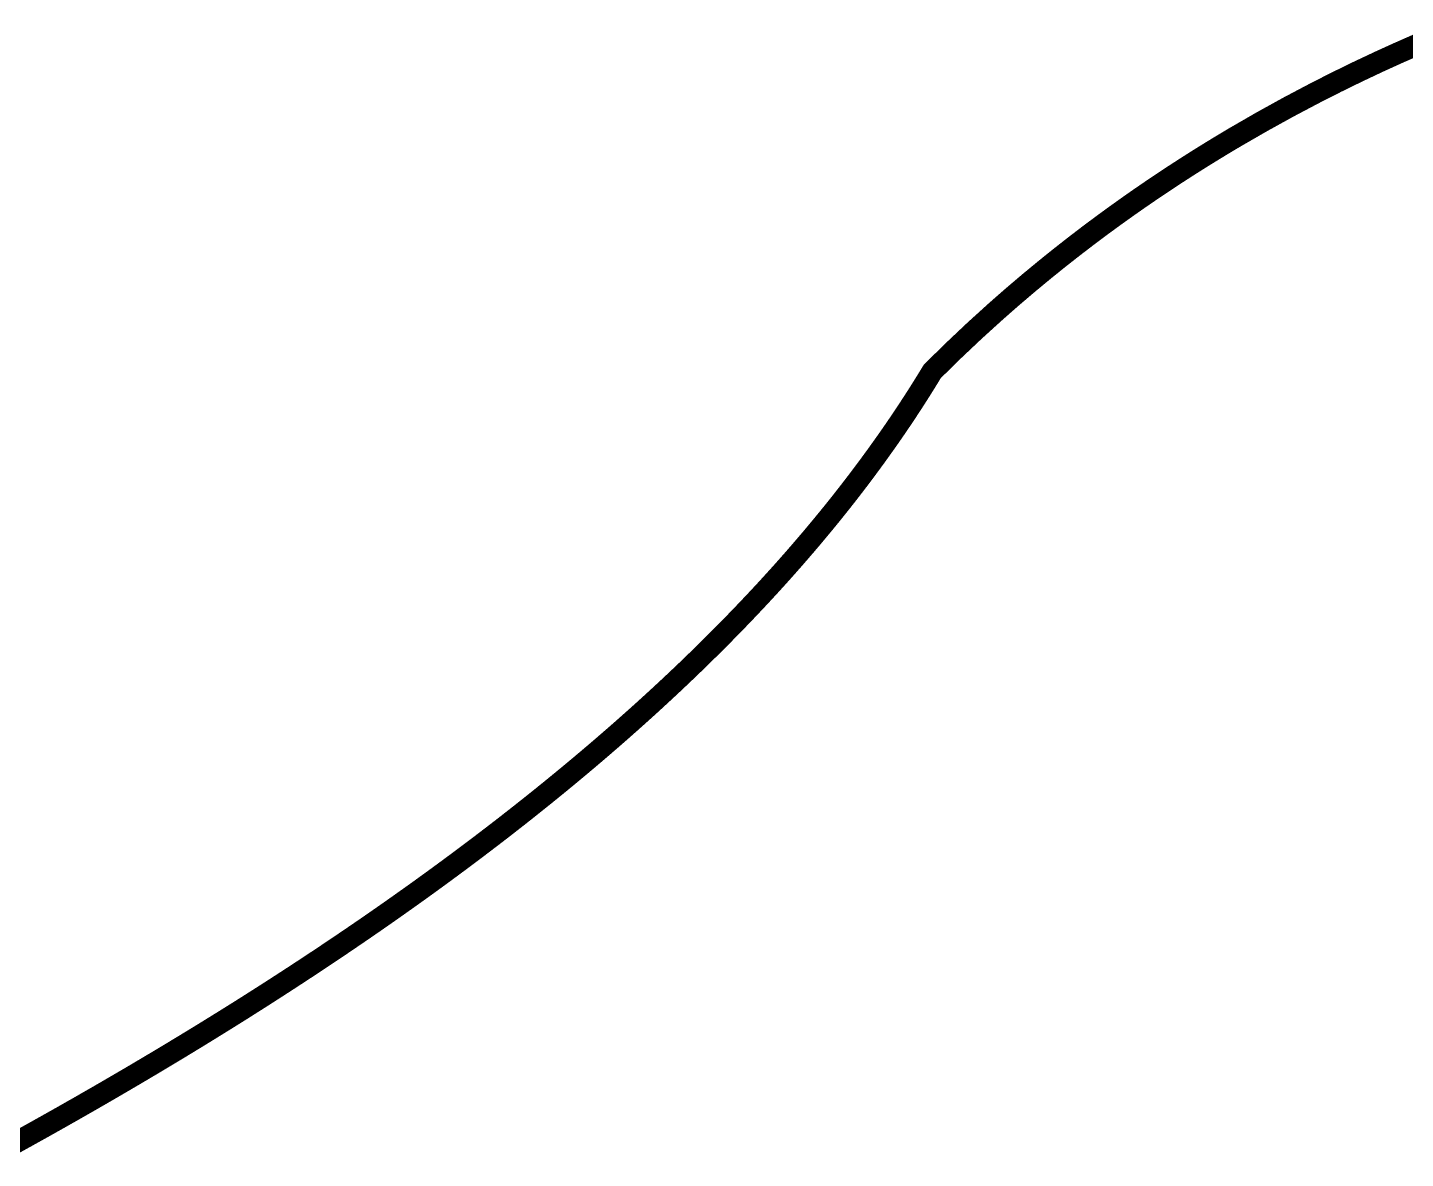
# Model space of a CAD drawing. Header units: inches. Extents: x 28 to 136, y 32 to 73.
# Drawn here: x 73.82 to 81.95, y 54.26 to 60.94 of the extents above; entities that cross this region are included whole.
import ezdxf

# ---------------------------------------------------------------- set-up
doc = ezdxf.new("R2010")
doc.units = ezdxf.units.IN
doc.layers.add('Top Overlay', color=2, linetype='Continuous')

msp = doc.modelspace()

# ---------------------------------------------------------------- linework, layer by layer
at = {"layer": 'Top Overlay', "const_width": 0.127}
for points in [[(81.7968, 60.7336, -0.00876), (82.1103, 60.872)], [(81.4243, 60.5515, -0.010713), (81.7968, 60.7336)], [(80.9512, 60.2903, -0.014109), (81.4243, 60.5515)], [(80.7303, 60.1559, -0.006471), (80.9353, 60.2809)], [(80.5296, 60.0262, -0.006507), (80.7303, 60.1559)], [(80.3183, 59.8815, -0.007045), (80.5296, 60.0262)], [(80.0831, 59.7097, -0.008095), (80.3183, 59.8815)], [(79.8267, 59.5085, -0.009158), (80.0831, 59.7097)], [(79.5384, 59.2631, -0.010743), (79.8267, 59.5085)], [(79.1602, 58.9062, -0.014918), (79.5384, 59.2631)]]:
    msp.add_lwpolyline(points, format="xyb", dxfattribs=at)
at = {"layer": 'Top Overlay', "const_width": 0.0635}
for points in [[(81.7651, 60.7336, 1), (81.8286, 60.7336, 1)], [(81.7651, 60.7336, 1), (81.8286, 60.7336, 1)], [(81.3926, 60.5515, 1), (81.4561, 60.5515, 1)], [(81.3926, 60.5515, 1), (81.4561, 60.5515, 1)], [(80.9035, 60.2809, 1), (80.967, 60.2809, 1)], [(80.9035, 60.2809, 1), (80.967, 60.2809, 1)], [(80.9195, 60.2903, 1), (80.983, 60.2903, 1)], [(80.9195, 60.2903, 1), (80.983, 60.2903, 1)], [(80.6985, 60.1559, 1), (80.762, 60.1559, 1)], [(80.6985, 60.1559, 1), (80.762, 60.1559, 1)], [(80.4978, 60.0262, 1), (80.5613, 60.0262, 1)], [(80.4978, 60.0262, 1), (80.5613, 60.0262, 1)], [(80.2865, 59.8815, 1), (80.35, 59.8815, 1)], [(80.2865, 59.8815, 1), (80.35, 59.8815, 1)], [(80.0514, 59.7097, 1), (80.1149, 59.7097, 1)], [(80.0514, 59.7097, 1), (80.1149, 59.7097, 1)], [(79.7949, 59.5085, 1), (79.8584, 59.5085, 1)], [(79.7949, 59.5085, 1), (79.8584, 59.5085, 1)], [(79.5067, 59.2631, 1), (79.5702, 59.2631, 1)], [(79.5067, 59.2631, 1), (79.5702, 59.2631, 1)], [(79.1044, 58.8668, 1), (79.1679, 58.8668, 1)], [(79.1044, 58.8668, 1), (79.1679, 58.8668, 1)], [(79.1285, 58.9062, 1), (79.192, 58.9062, 1)], [(79.1285, 58.9062, 1), (79.192, 58.9062, 1)], [(79.0554, 58.7882, 1), (79.1189, 58.7882, 1)], [(79.0554, 58.7882, 1), (79.1189, 58.7882, 1)], [(79.0801, 58.8274, 1), (79.1436, 58.8274, 1)], [(79.0801, 58.8274, 1), (79.1436, 58.8274, 1)], [(79.0052, 58.7099, 1), (79.0687, 58.7099, 1)], [(79.0052, 58.7099, 1), (79.0687, 58.7099, 1)], [(79.0304, 58.749, 1), (79.0939, 58.749, 1)], [(79.0304, 58.749, 1), (79.0939, 58.749, 1)], [(78.9275, 58.5932, 1), (78.991, 58.5932, 1)], [(78.9275, 58.5932, 1), (78.991, 58.5932, 1)], [(78.9537, 58.632, 1), (79.0172, 58.632, 1)], [(78.9537, 58.632, 1), (79.0172, 58.632, 1)], [(78.9796, 58.6709, 1), (79.0431, 58.6709, 1)], [(78.9796, 58.6709, 1), (79.0431, 58.6709, 1)], [(78.8741, 58.5158, 1), (78.9376, 58.5158, 1)], [(78.8741, 58.5158, 1), (78.9376, 58.5158, 1)], [(78.9009, 58.5545, 1), (78.9644, 58.5545, 1)], [(78.9009, 58.5545, 1), (78.9644, 58.5545, 1)], [(78.8196, 58.4388, 1), (78.8831, 58.4388, 1)], [(78.8196, 58.4388, 1), (78.8831, 58.4388, 1)], [(78.847, 58.4773, 1), (78.9105, 58.4773, 1)], [(78.847, 58.4773, 1), (78.9105, 58.4773, 1)], [(78.7639, 58.3621, 1), (78.8274, 58.3621, 1)], [(78.7639, 58.3621, 1), (78.8274, 58.3621, 1)], [(78.7919, 58.4004, 1), (78.8554, 58.4004, 1)], [(78.7919, 58.4004, 1), (78.8554, 58.4004, 1)], [(78.7069, 58.2857, 1), (78.7704, 58.2857, 1)], [(78.7069, 58.2857, 1), (78.7704, 58.2857, 1)], [(78.7355, 58.3239, 1), (78.799, 58.3239, 1)], [(78.7355, 58.3239, 1), (78.799, 58.3239, 1)], [(78.6489, 58.2097, 1), (78.7124, 58.2097, 1)], [(78.6489, 58.2097, 1), (78.7124, 58.2097, 1)], [(78.678, 58.2477, 1), (78.7415, 58.2477, 1)], [(78.678, 58.2477, 1), (78.7415, 58.2477, 1)], [(78.5896, 58.134, 1), (78.6531, 58.134, 1)], [(78.5896, 58.134, 1), (78.6531, 58.134, 1)], [(78.6194, 58.1718, 1), (78.6829, 58.1718, 1)], [(78.6194, 58.1718, 1), (78.6829, 58.1718, 1)], [(78.4986, 58.0211, 1), (78.5621, 58.0211, 1)], [(78.4986, 58.0211, 1), (78.5621, 58.0211, 1)], [(78.5292, 58.0586, 1), (78.5927, 58.0586, 1)], [(78.5292, 58.0586, 1), (78.5927, 58.0586, 1)], [(78.5595, 58.0963, 1), (78.623, 58.0963, 1)], [(78.5595, 58.0963, 1), (78.623, 58.0963, 1)], [(78.4365, 57.9462, 1), (78.5, 57.9462, 1)], [(78.4365, 57.9462, 1), (78.5, 57.9462, 1)], [(78.4677, 57.9836, 1), (78.5312, 57.9836, 1)], [(78.4677, 57.9836, 1), (78.5312, 57.9836, 1)], [(78.3733, 57.8717, 1), (78.4368, 57.8717, 1)], [(78.3733, 57.8717, 1), (78.4368, 57.8717, 1)], [(78.405, 57.9089, 1), (78.4685, 57.9089, 1)], [(78.405, 57.9089, 1), (78.4685, 57.9089, 1)], [(78.3089, 57.7975, 1), (78.3724, 57.7975, 1)], [(78.3089, 57.7975, 1), (78.3724, 57.7975, 1)], [(78.3412, 57.8346, 1), (78.4047, 57.8346, 1)], [(78.3412, 57.8346, 1), (78.4047, 57.8346, 1)], [(78.2435, 57.7236, 1), (78.307, 57.7236, 1)], [(78.2435, 57.7236, 1), (78.307, 57.7236, 1)], [(78.2764, 57.7605, 1), (78.3399, 57.7605, 1)], [(78.2764, 57.7605, 1), (78.3399, 57.7605, 1)], [(78.177, 57.6501, 1), (78.2405, 57.6501, 1)], [(78.177, 57.6501, 1), (78.2405, 57.6501, 1)], [(78.2104, 57.6868, 1), (78.2739, 57.6868, 1)], [(78.2104, 57.6868, 1), (78.2739, 57.6868, 1)], [(78.0752, 57.5404, 1), (78.1387, 57.5404, 1)], [(78.0752, 57.5404, 1), (78.1387, 57.5404, 1)], [(78.1094, 57.5769, 1), (78.1729, 57.5769, 1)], [(78.1094, 57.5769, 1), (78.1729, 57.5769, 1)], [(78.1434, 57.6134, 1), (78.2069, 57.6134, 1)], [(78.1434, 57.6134, 1), (78.2069, 57.6134, 1)], [(78.0061, 57.4676, 1), (78.0696, 57.4676, 1)], [(78.0061, 57.4676, 1), (78.0696, 57.4676, 1)], [(78.0408, 57.504, 1), (78.1043, 57.504, 1)], [(78.0408, 57.504, 1), (78.1043, 57.504, 1)], [(77.9359, 57.3952, 1), (77.9994, 57.3952, 1)], [(77.9359, 57.3952, 1), (77.9994, 57.3952, 1)], [(77.9711, 57.4314, 1), (78.0346, 57.4314, 1)], [(77.9711, 57.4314, 1), (78.0346, 57.4314, 1)], [(77.8646, 57.3231, 1), (77.9281, 57.3231, 1)], [(77.8646, 57.3231, 1), (77.9281, 57.3231, 1)], [(77.9004, 57.3591, 1), (77.9639, 57.3591, 1)], [(77.9004, 57.3591, 1), (77.9639, 57.3591, 1)], [(77.7559, 57.2156, 1), (77.8194, 57.2156, 1)], [(77.7559, 57.2156, 1), (77.8194, 57.2156, 1)], [(77.7924, 57.2513, 1), (77.8559, 57.2513, 1)], [(77.7924, 57.2513, 1), (77.8559, 57.2513, 1)], [(77.8286, 57.2872, 1), (77.8921, 57.2872, 1)], [(77.8286, 57.2872, 1), (77.8921, 57.2872, 1)], [(77.6821, 57.1442, 1), (77.7456, 57.1442, 1)], [(77.6821, 57.1442, 1), (77.7456, 57.1442, 1)], [(77.7191, 57.1799, 1), (77.7826, 57.1799, 1)], [(77.7191, 57.1799, 1), (77.7826, 57.1799, 1)], [(77.6073, 57.0732, 1), (77.6708, 57.0732, 1)], [(77.6073, 57.0732, 1), (77.6708, 57.0732, 1)], [(77.6448, 57.1087, 1), (77.7083, 57.1087, 1)], [(77.6448, 57.1087, 1), (77.7083, 57.1087, 1)], [(77.4934, 56.9673, 1), (77.5569, 56.9673, 1)], [(77.4934, 56.9673, 1), (77.5569, 56.9673, 1)], [(77.5316, 57.0026, 1), (77.5951, 57.0026, 1)], [(77.5316, 57.0026, 1), (77.5951, 57.0026, 1)], [(77.5696, 57.0379, 1), (77.6331, 57.0379, 1)], [(77.5696, 57.0379, 1), (77.6331, 57.0379, 1)], [(77.4162, 56.8971, 1), (77.4797, 56.8971, 1)], [(77.4162, 56.8971, 1), (77.4797, 56.8971, 1)], [(77.4549, 56.9322, 1), (77.5184, 56.9322, 1)], [(77.4549, 56.9322, 1), (77.5184, 56.9322, 1)], [(77.3381, 56.8272, 1), (77.4016, 56.8272, 1)], [(77.3381, 56.8272, 1), (77.4016, 56.8272, 1)], [(77.3773, 56.8621, 1), (77.4408, 56.8621, 1)], [(77.3773, 56.8621, 1), (77.4408, 56.8621, 1)], [(77.2191, 56.7229, 1), (77.2826, 56.7229, 1)], [(77.2191, 56.7229, 1), (77.2826, 56.7229, 1)], [(77.259, 56.7576, 1), (77.3225, 56.7576, 1)], [(77.259, 56.7576, 1), (77.3225, 56.7576, 1)], [(77.2987, 56.7923, 1), (77.3622, 56.7923, 1)], [(77.2987, 56.7923, 1), (77.3622, 56.7923, 1)], [(77.1387, 56.6537, 1), (77.2022, 56.6537, 1)], [(77.1387, 56.6537, 1), (77.2022, 56.6537, 1)], [(77.179, 56.6883, 1), (77.2425, 56.6883, 1)], [(77.179, 56.6883, 1), (77.2425, 56.6883, 1)], [(77.0573, 56.5849, 1), (77.1208, 56.5849, 1)], [(77.0573, 56.5849, 1), (77.1208, 56.5849, 1)], [(77.0981, 56.6193, 1), (77.1616, 56.6193, 1)], [(77.0981, 56.6193, 1), (77.1616, 56.6193, 1)], [(76.9336, 56.4822, 1), (76.9971, 56.4822, 1)], [(76.9336, 56.4822, 1), (76.9971, 56.4822, 1)], [(76.9751, 56.5163, 1), (77.0386, 56.5163, 1)], [(76.9751, 56.5163, 1), (77.0386, 56.5163, 1)], [(77.0163, 56.5506, 1), (77.0798, 56.5506, 1)], [(77.0163, 56.5506, 1), (77.0798, 56.5506, 1)], [(76.85, 56.4141, 1), (76.9135, 56.4141, 1)], [(76.85, 56.4141, 1), (76.9135, 56.4141, 1)], [(76.8919, 56.4481, 1), (76.9554, 56.4481, 1)], [(76.8919, 56.4481, 1), (76.9554, 56.4481, 1)], [(76.723, 56.3125, 1), (76.7865, 56.3125, 1)], [(76.723, 56.3125, 1), (76.7865, 56.3125, 1)], [(76.7656, 56.3463, 1), (76.8291, 56.3463, 1)], [(76.7656, 56.3463, 1), (76.8291, 56.3463, 1)], [(76.8079, 56.3801, 1), (76.8714, 56.3801, 1)], [(76.8079, 56.3801, 1), (76.8714, 56.3801, 1)], [(76.6373, 56.2451, 1), (76.7008, 56.2451, 1)], [(76.6373, 56.2451, 1), (76.7008, 56.2451, 1)], [(76.6803, 56.2787, 1), (76.7438, 56.2787, 1)], [(76.6803, 56.2787, 1), (76.7438, 56.2787, 1)], [(76.5507, 56.178, 1), (76.6142, 56.178, 1)], [(76.5507, 56.178, 1), (76.6142, 56.178, 1)], [(76.5941, 56.2115, 1), (76.6576, 56.2115, 1)], [(76.5941, 56.2115, 1), (76.6576, 56.2115, 1)], [(76.4193, 56.078, 1), (76.4828, 56.078, 1)], [(76.4193, 56.078, 1), (76.4828, 56.078, 1)], [(76.4633, 56.1112, 1), (76.5268, 56.1112, 1)], [(76.4633, 56.1112, 1), (76.5268, 56.1112, 1)], [(76.5071, 56.1446, 1), (76.5706, 56.1446, 1)], [(76.5071, 56.1446, 1), (76.5706, 56.1446, 1)], [(76.3306, 56.0116, 1), (76.3941, 56.0116, 1)], [(76.3306, 56.0116, 1), (76.3941, 56.0116, 1)], [(76.375, 56.0448, 1), (76.4385, 56.0448, 1)], [(76.375, 56.0448, 1), (76.4385, 56.0448, 1)], [(76.1961, 55.9126, 1), (76.2596, 55.9126, 1)], [(76.1961, 55.9126, 1), (76.2596, 55.9126, 1)], [(76.2411, 55.9456, 1), (76.3046, 55.9456, 1)], [(76.2411, 55.9456, 1), (76.3046, 55.9456, 1)], [(76.286, 55.9786, 1), (76.3495, 55.9786, 1)], [(76.286, 55.9786, 1), (76.3495, 55.9786, 1)], [(76.1054, 55.847, 1), (76.1689, 55.847, 1)], [(76.1054, 55.847, 1), (76.1689, 55.847, 1)], [(76.1509, 55.8798, 1), (76.2144, 55.8798, 1)], [(76.1509, 55.8798, 1), (76.2144, 55.8798, 1)], [(75.9679, 55.7491, 1), (76.0314, 55.7491, 1)], [(75.9679, 55.7491, 1), (76.0314, 55.7491, 1)], [(76.014, 55.7817, 1), (76.0775, 55.7817, 1)], [(76.014, 55.7817, 1), (76.0775, 55.7817, 1)], [(76.0598, 55.8143, 1), (76.1233, 55.8143, 1)], [(76.0598, 55.8143, 1), (76.1233, 55.8143, 1)], [(75.8753, 55.6842, 1), (75.9388, 55.6842, 1)], [(75.8753, 55.6842, 1), (75.9388, 55.6842, 1)], [(75.9217, 55.7166, 1), (75.9852, 55.7166, 1)], [(75.9217, 55.7166, 1), (75.9852, 55.7166, 1)], [(75.735, 55.5873, 1), (75.7985, 55.5873, 1)], [(75.735, 55.5873, 1), (75.7985, 55.5873, 1)], [(75.7819, 55.6195, 1), (75.8454, 55.6195, 1)], [(75.7819, 55.6195, 1), (75.8454, 55.6195, 1)], [(75.8287, 55.6518, 1), (75.8922, 55.6518, 1)], [(75.8287, 55.6518, 1), (75.8922, 55.6518, 1)], [(75.6405, 55.5231, 1), (75.704, 55.5231, 1)], [(75.6405, 55.5231, 1), (75.704, 55.5231, 1)], [(75.6878, 55.5552, 1), (75.7513, 55.5552, 1)], [(75.6878, 55.5552, 1), (75.7513, 55.5552, 1)], [(75.4973, 55.4273, 1), (75.5608, 55.4273, 1)], [(75.4973, 55.4273, 1), (75.5608, 55.4273, 1)], [(75.5452, 55.4592, 1), (75.6087, 55.4592, 1)], [(75.5452, 55.4592, 1), (75.6087, 55.4592, 1)], [(75.5929, 55.4911, 1), (75.6564, 55.4911, 1)], [(75.5929, 55.4911, 1), (75.6564, 55.4911, 1)], [(75.401, 55.3638, 1), (75.4645, 55.3638, 1)], [(75.401, 55.3638, 1), (75.4645, 55.3638, 1)], [(75.4493, 55.3955, 1), (75.5128, 55.3955, 1)], [(75.4493, 55.3955, 1), (75.5128, 55.3955, 1)], [(75.2552, 55.269, 1), (75.3187, 55.269, 1)], [(75.2552, 55.269, 1), (75.3187, 55.269, 1)], [(75.304, 55.3005, 1), (75.3675, 55.3005, 1)], [(75.304, 55.3005, 1), (75.3675, 55.3005, 1)], [(75.3526, 55.3321, 1), (75.4161, 55.3321, 1)], [(75.3526, 55.3321, 1), (75.4161, 55.3321, 1)], [(75.1078, 55.1748, 1), (75.1713, 55.1748, 1)], [(75.1078, 55.1748, 1), (75.1713, 55.1748, 1)], [(75.1571, 55.2061, 1), (75.2206, 55.2061, 1)], [(75.1571, 55.2061, 1), (75.2206, 55.2061, 1)], [(75.2062, 55.2375, 1), (75.2697, 55.2375, 1)], [(75.2062, 55.2375, 1), (75.2697, 55.2375, 1)], [(75.0087, 55.1123, 1), (75.0722, 55.1123, 1)], [(75.0087, 55.1123, 1), (75.0722, 55.1123, 1)], [(75.0583, 55.1435, 1), (75.1218, 55.1435, 1)], [(75.0583, 55.1435, 1), (75.1218, 55.1435, 1)], [(74.8587, 55.0192, 1), (74.9222, 55.0192, 1)], [(74.8587, 55.0192, 1), (74.9222, 55.0192, 1)], [(74.9089, 55.0502, 1), (74.9724, 55.0502, 1)], [(74.9089, 55.0502, 1), (74.9724, 55.0502, 1)], [(74.9589, 55.0812, 1), (75.0224, 55.0812, 1)], [(74.9589, 55.0812, 1), (75.0224, 55.0812, 1)], [(74.758, 54.9574, 1), (74.8215, 54.9574, 1)], [(74.758, 54.9574, 1), (74.8215, 54.9574, 1)], [(74.8084, 54.9882, 1), (74.8719, 54.9882, 1)], [(74.8084, 54.9882, 1), (74.8719, 54.9882, 1)], [(74.6056, 54.8652, 1), (74.6691, 54.8652, 1)], [(74.6056, 54.8652, 1), (74.6691, 54.8652, 1)], [(74.6565, 54.8959, 1), (74.72, 54.8959, 1)], [(74.6565, 54.8959, 1), (74.72, 54.8959, 1)], [(74.7073, 54.9266, 1), (74.7708, 54.9266, 1)], [(74.7073, 54.9266, 1), (74.7708, 54.9266, 1)], [(74.4518, 54.7736, 1), (74.5153, 54.7736, 1)], [(74.4518, 54.7736, 1), (74.5153, 54.7736, 1)], [(74.5032, 54.8041, 1), (74.5667, 54.8041, 1)], [(74.5032, 54.8041, 1), (74.5667, 54.8041, 1)], [(74.5545, 54.8346, 1), (74.618, 54.8346, 1)], [(74.5545, 54.8346, 1), (74.618, 54.8346, 1)], [(74.3485, 54.7129, 1), (74.412, 54.7129, 1)], [(74.3485, 54.7129, 1), (74.412, 54.7129, 1)], [(74.4002, 54.7432, 1), (74.4637, 54.7432, 1)], [(74.4002, 54.7432, 1), (74.4637, 54.7432, 1)], [(74.1924, 54.6222, 1), (74.2559, 54.6222, 1)], [(74.1924, 54.6222, 1), (74.2559, 54.6222, 1)], [(74.2446, 54.6524, 1), (74.3081, 54.6524, 1)], [(74.2446, 54.6524, 1), (74.3081, 54.6524, 1)], [(74.2966, 54.6826, 1), (74.3601, 54.6826, 1)], [(74.2966, 54.6826, 1), (74.3601, 54.6826, 1)], [(74.0876, 54.5621, 1), (74.1511, 54.5621, 1)], [(74.0876, 54.5621, 1), (74.1511, 54.5621, 1)], [(73.8762, 54.4427, 1), (73.9397, 54.4427, 1)], [(73.8762, 54.4427, 1), (73.9397, 54.4427, 1)], [(73.9822, 54.5023, 1), (74.0457, 54.5023, 1)], [(73.9822, 54.5023, 1), (74.0457, 54.5023, 1)], [(73.7697, 54.3834, 1), (73.8332, 54.3834, 1)], [(73.7697, 54.3834, 1), (73.8332, 54.3834, 1)]]:
    msp.add_lwpolyline(points, format="xyb", close=True, dxfattribs=at)
at = {"layer": 'Top Overlay', "const_width": 0.127}
for points in [[(80.9353, 60.2809), (80.9512, 60.2903)], [(79.1118, 58.8274), (79.1362, 58.8668)], [(79.1362, 58.8668), (79.1602, 58.9062)], [(79.0622, 58.749), (79.0872, 58.7882)], [(79.0872, 58.7882), (79.1118, 58.8274)], [(79.0113, 58.6709), (79.0369, 58.7099)], [(79.0369, 58.7099), (79.0622, 58.749)], [(78.9327, 58.5545), (78.9592, 58.5932)], [(78.9592, 58.5932), (78.9854, 58.632)], [(78.9854, 58.632), (79.0113, 58.6709)], [(78.8788, 58.4773), (78.9059, 58.5158)], [(78.9059, 58.5158), (78.9327, 58.5545)], [(78.8236, 58.4004), (78.8513, 58.4388)], [(78.8513, 58.4388), (78.8788, 58.4773)], [(78.7673, 58.3239), (78.7956, 58.3621)], [(78.7956, 58.3621), (78.8236, 58.4004)], [(78.7098, 58.2477), (78.7387, 58.2857)], [(78.7387, 58.2857), (78.7673, 58.3239)], [(78.6511, 58.1718), (78.6806, 58.2097)], [(78.6806, 58.2097), (78.7098, 58.2477)], [(78.5913, 58.0963), (78.6214, 58.134)], [(78.6214, 58.134), (78.6511, 58.1718)], [(78.4994, 57.9836), (78.5303, 58.0211)], [(78.5303, 58.0211), (78.561, 58.0586)], [(78.561, 58.0586), (78.5913, 58.0963)], [(78.4368, 57.9089), (78.4682, 57.9462)], [(78.4682, 57.9462), (78.4994, 57.9836)], [(78.373, 57.8346), (78.405, 57.8717)], [(78.405, 57.8717), (78.4368, 57.9089)], [(78.3081, 57.7605), (78.3407, 57.7975)], [(78.3407, 57.7975), (78.373, 57.8346)], [(78.2421, 57.6868), (78.2753, 57.7236)], [(78.2753, 57.7236), (78.3081, 57.7605)], [(78.1751, 57.6134), (78.2088, 57.6501)], [(78.2088, 57.6501), (78.2421, 57.6868)], [(78.0725, 57.504), (78.107, 57.5404)], [(78.107, 57.5404), (78.1412, 57.5769)], [(78.1412, 57.5769), (78.1751, 57.6134)], [(78.0029, 57.4314), (78.0378, 57.4676)], [(78.0378, 57.4676), (78.0725, 57.504)], [(77.9321, 57.3591), (77.9676, 57.3952)], [(77.9676, 57.3952), (78.0029, 57.4314)], [(77.8604, 57.2872), (77.8964, 57.3231)], [(77.8964, 57.3231), (77.9321, 57.3591)], [(77.7509, 57.1799), (77.7876, 57.2156)], [(77.7876, 57.2156), (77.8241, 57.2513)], [(77.8241, 57.2513), (77.8604, 57.2872)], [(77.6766, 57.1087), (77.7139, 57.1442)], [(77.7139, 57.1442), (77.7509, 57.1799)], [(77.6014, 57.0379), (77.6391, 57.0732)], [(77.6391, 57.0732), (77.6766, 57.1087)], [(77.4867, 56.9322), (77.5251, 56.9673)], [(77.5251, 56.9673), (77.5634, 57.0026)], [(77.5634, 57.0026), (77.6014, 57.0379)], [(77.409, 56.8621), (77.448, 56.8971)], [(77.448, 56.8971), (77.4867, 56.9322)], [(77.3304, 56.7923), (77.3698, 56.8272)], [(77.3698, 56.8272), (77.409, 56.8621)], [(77.2108, 56.6883), (77.2509, 56.7229)], [(77.2509, 56.7229), (77.2908, 56.7576)], [(77.2908, 56.7576), (77.3304, 56.7923)], [(77.1299, 56.6193), (77.1704, 56.6537)], [(77.1704, 56.6537), (77.2108, 56.6883)], [(77.0481, 56.5506), (77.0891, 56.5849)], [(77.0891, 56.5849), (77.1299, 56.6193)], [(76.9237, 56.4481), (76.9654, 56.4822)], [(76.9654, 56.4822), (77.0068, 56.5163)], [(77.0068, 56.5163), (77.0481, 56.5506)], [(76.8397, 56.3801), (76.8818, 56.4141)], [(76.8818, 56.4141), (76.9237, 56.4481)], [(76.712, 56.2787), (76.7548, 56.3125)], [(76.7548, 56.3125), (76.7973, 56.3463)], [(76.7973, 56.3463), (76.8397, 56.3801)], [(76.6259, 56.2115), (76.669, 56.2451)], [(76.669, 56.2451), (76.712, 56.2787)], [(76.5388, 56.1446), (76.5825, 56.178)], [(76.5825, 56.178), (76.6259, 56.2115)], [(76.4068, 56.0448), (76.451, 56.078)], [(76.451, 56.078), (76.495, 56.1112)], [(76.495, 56.1112), (76.5388, 56.1446)], [(76.3177, 55.9786), (76.3623, 56.0116)], [(76.3623, 56.0116), (76.4068, 56.0448)], [(76.1826, 55.8798), (76.2278, 55.9126)], [(76.2278, 55.9126), (76.2729, 55.9456)], [(76.2729, 55.9456), (76.3177, 55.9786)], [(76.0915, 55.8143), (76.1372, 55.847)], [(76.1372, 55.847), (76.1826, 55.8798)], [(75.9535, 55.7166), (75.9997, 55.7491)], [(75.9997, 55.7491), (76.0457, 55.7817)], [(76.0457, 55.7817), (76.0915, 55.8143)], [(75.8605, 55.6518), (75.9071, 55.6842)], [(75.9071, 55.6842), (75.9535, 55.7166)], [(75.7196, 55.5552), (75.7667, 55.5873)], [(75.7667, 55.5873), (75.8137, 55.6195)], [(75.8137, 55.6195), (75.8605, 55.6518)], [(75.6247, 55.4911), (75.6722, 55.5231)], [(75.6722, 55.5231), (75.7196, 55.5552)], [(75.481, 55.3955), (75.5291, 55.4273)], [(75.5291, 55.4273), (75.577, 55.4592)], [(75.577, 55.4592), (75.6247, 55.4911)], [(75.3843, 55.3321), (75.4327, 55.3638)], [(75.4327, 55.3638), (75.481, 55.3955)], [(75.238, 55.2375), (75.2869, 55.269)], [(75.2869, 55.269), (75.3357, 55.3005)], [(75.3357, 55.3005), (75.3843, 55.3321)], [(75.0901, 55.1435), (75.1395, 55.1748)], [(75.1395, 55.1748), (75.1888, 55.2061)], [(75.1888, 55.2061), (75.238, 55.2375)], [(74.9906, 55.0812), (75.0404, 55.1123)], [(75.0404, 55.1123), (75.0901, 55.1435)], [(74.8402, 54.9882), (74.8905, 55.0192)], [(74.8905, 55.0192), (74.9406, 55.0502)], [(74.9406, 55.0502), (74.9906, 55.0812)], [(74.7391, 54.9266), (74.7897, 54.9574)], [(74.7897, 54.9574), (74.8402, 54.9882)], [(74.5862, 54.8346), (74.6373, 54.8652)], [(74.6373, 54.8652), (74.6883, 54.8959)], [(74.6883, 54.8959), (74.7391, 54.9266)], [(74.432, 54.7432), (74.4835, 54.7736)], [(74.4835, 54.7736), (74.535, 54.8041)], [(74.535, 54.8041), (74.5862, 54.8346)], [(74.3284, 54.6826), (74.3802, 54.7129)], [(74.3802, 54.7129), (74.432, 54.7432)], [(74.1193, 54.5621), (74.2241, 54.6222)], [(74.2241, 54.6222), (74.2763, 54.6524)], [(74.2763, 54.6524), (74.3284, 54.6826)], [(74.014, 54.5023), (74.1193, 54.5621)], [(73.8015, 54.3834), (73.908, 54.4427)], [(73.908, 54.4427), (74.014, 54.5023)], [(73.6944, 54.3243), (73.8015, 54.3834)]]:
    msp.add_lwpolyline(points, dxfattribs=at)

doc.saveas('drawing.dxf')
